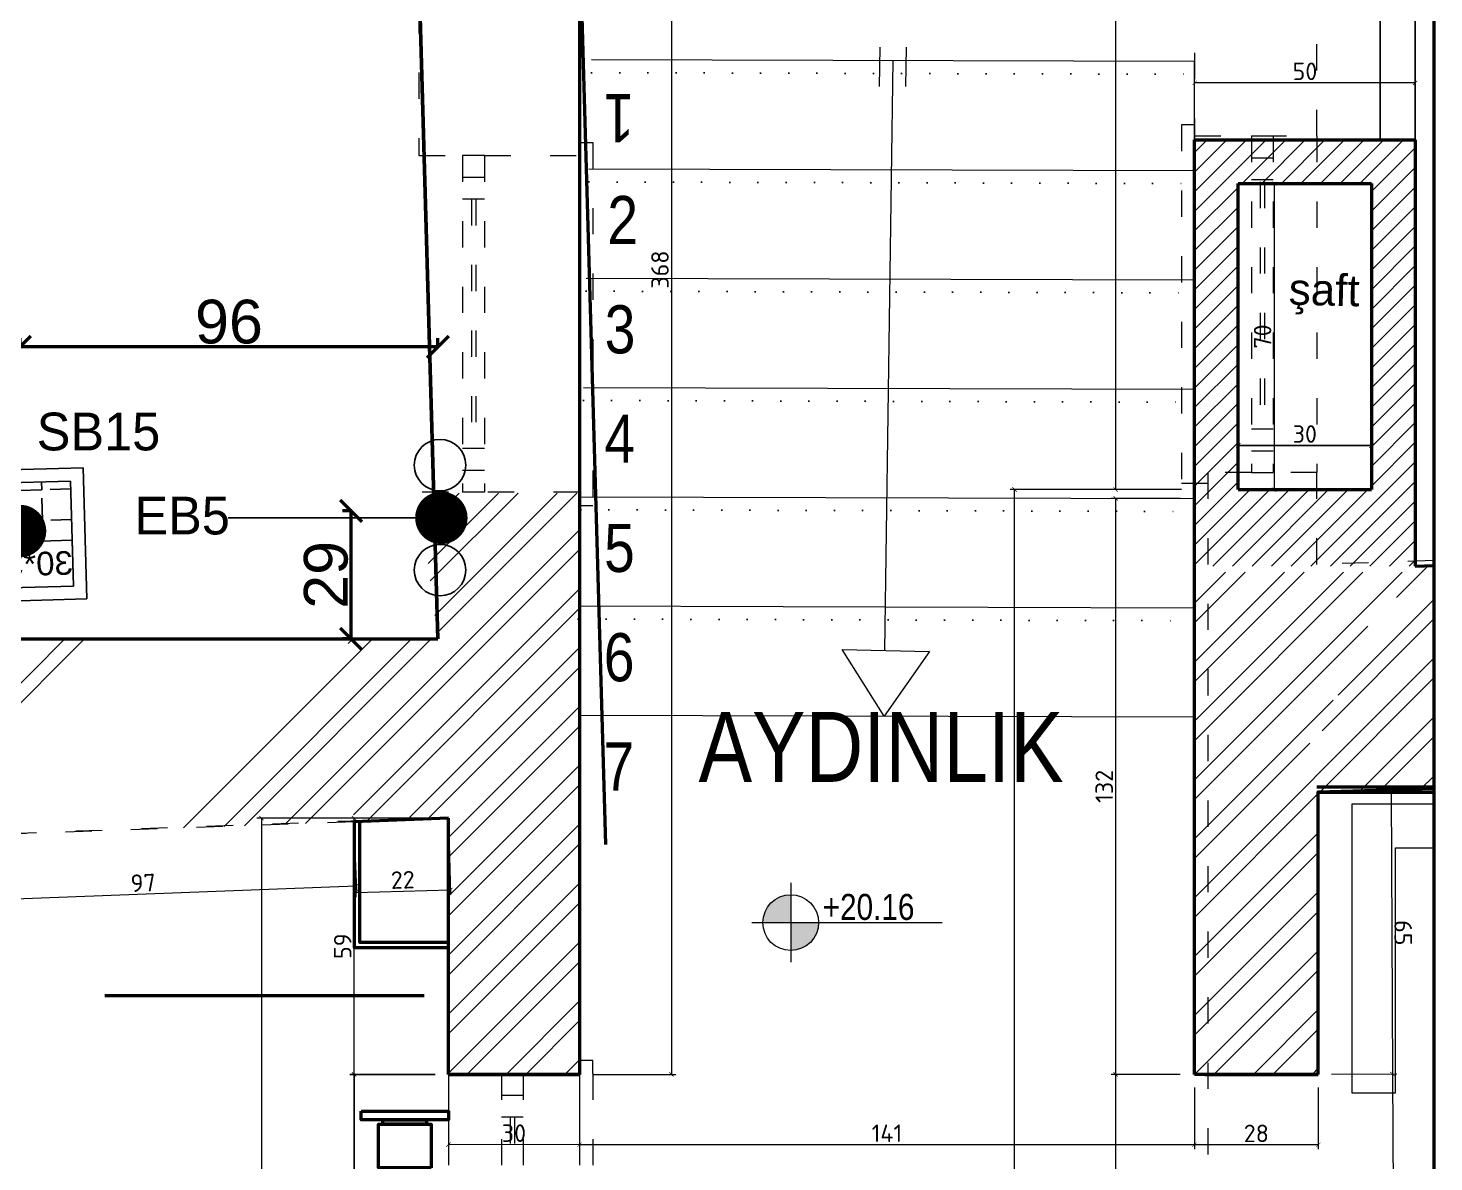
# Model space of a CAD drawing. Header units: inches. Extents: x -10121 to 9010, y 58067 to 62726.
# Drawn here: x 7649.1 to 7970.8, y 61288.9 to 61548.2 of the extents above; entities that cross this region are included whole.
import ezdxf

# ---------------------------------------------------------------- set-up
doc = ezdxf.new("R2010")
doc.units = ezdxf.units.IN
for name, pattern in [('ACAD_ISO03W100', [30, 12, -18]), ('DASHDOT', [25.4, 12.7, -6.35, 0, -6.35]), ('DOT', [6.35, 0, -6.35]), ('HIDDEN', [9.525, 6.35, -3.175])]:
    doc.linetypes.add(name, pattern=pattern)
for name, color, linetype, lineweight in [('A-DUVAR 0.20', 41, 'Continuous', 20), ('A-DUVAR 0.50', 40, 'Continuous', 50), ('A-MERDİ 0.18', 24, 'Continuous', 18), ('A-YAZI 0.09', 41, 'Continuous', 9), ('Auto-Duvar', 193, 'Continuous', 25), ('Auto-Olcu', 33, 'Continuous', 15), ('Auto-Silik', 251, 'Continuous', 5), ('Auto-Silik_Cizgiler', 47, 'Continuous', 9), ('Auto-SilikCizgiler', 251, 'Continuous', 9), ('Auto-Tefris', 32, 'Continuous', 9), ('IZLER', 62, 'DOT', 25), ('OLCU+KOT', 70, 'Continuous', 20), ('TEXT', 142, 'Continuous', 20)]:
    doc.layers.add(name, color=color, linetype=linetype, lineweight=lineweight)
for name, color, linetype in [('Kıtc-002 Çizgi', 7, 'Continuous'), ('Kıtc-028 Yer Izgarası', 252, 'Continuous'), ('S2000-019 Su Tes İşaretler', 5, 'Continuous'), ('SIH', 4, 'Continuous'), ('SU', 152, 'Continuous'), ('wall', 4, 'Continuous')]:
    doc.layers.add(name, color=color, linetype=linetype)
doc.styles.add('1-20', font='isocpeur.ttf', dxfattribs={"height": 4})
doc.styles.get("Standard").update_dxf_attribs({"font": 'arial.ttf'})
doc.styles.add('STYLE1', font='technic_.ttf')
doc.styles.add('TAKSİM', font='GOTHIC.TTF', dxfattribs={"height": 20})
doc.linetypes.add('BATTING', pattern='A,0.0001,-0.1,[134,ltypeshp.shx,S=0.1,R=0,X=-0.1,Y=0],-0.2,[134,ltypeshp.shx,S=0.1,R=180,X=0.1,Y=0],-0.1', length=0.4001)
doc.dimstyles.new('ölçü 1_20', dxfattribs={"dimtxt": 4, "dimasz": 1, "dimexe": 1, "dimexo": 3, "dimtad": 1, "dimdec": 0, "dimtxsty": '1-20', "dimblk": 'ARCHTICK', "dimcen": 1.5, "dimclrd": 256, "dimclre": 256, "dimclrt": 256, "dimadec": 0, "dimazin": 0, "dimtfac": 1, "dimtdec": 0, "dimtmove": 0, "dimatfit": 3, "dimldrblk": 'ARCHTICK', "dimfxl": 1, "dimlwd": -1, "dimlwe": -1, "dimarcsym": 0})
doc.dimstyles.new('ölçü 1_50', dxfattribs={"dimtxt": 10, "dimasz": 5, "dimexe": 2, "dimexo": 5, "dimtad": 1, "dimdec": 0, "dimtxsty": 'Standard', "dimblk": 'ARCHTICK', "dimcen": 2.5, "dimclrd": 256, "dimclre": 256, "dimclrt": 256, "dimadec": 0, "dimazin": 0, "dimtfac": 1, "dimtdec": 0, "dimtmove": 0, "dimatfit": 3, "dimldrblk": 'ARCHTICK', "dimfxl": 1, "dimlwd": -1, "dimlwe": -1, "dimarcsym": 0})

# ---------------------------------------------------------------- blocks, each defined once
blk = doc.blocks.new('_ARCHTICK')
at = {"color": 0, "linetype": 'ByBlock', "const_width": 0.15}
blk.add_lwpolyline([(-0.5, -0.5), (0.5, 0.5)], dxfattribs=at)
blk = doc.blocks.new('*D549')
at = {"layer": 'Auto-Olcu', "ltscale": 5, "transparency": 16777216}
for p, q in [((7929.01, 61512.69), (7935.2, 61512.69)), ((7934.2, 61512.69), (7934.19, 61442.69)), ((7929, 61442.69), (7935.19, 61442.69))]:
    blk.add_line(p, q, dxfattribs=at)
at = {"layer": 'DEFPOINTS', "color": 0, "ltscale": 5, "transparency": 16777216}
for p in [(7926.01, 61512.69, 0.43), (7926, 61442.69, 0), (7934.19, 61442.69)]:
    blk.add_point(p, dxfattribs=at)
at = {"layer": 'Auto-Olcu', "ltscale": 5, "transparency": 16777216}
for p, rotation in [((7934.2, 61512.69), 89.99215612294563), ((7934.19, 61442.69), 269.9921561229456)]:
    blk.add_blockref('_ARCHTICK', p, dxfattribs=dict(at, rotation=rotation))
at = {"layer": 'Auto-Olcu', "ltscale": 5, "transparency": 16777216, "insert": (7931.57, 61477.69), "char_height": 4, "attachment_point": 5, "rotation": 89.9922, "style": '1-20'}
blk.add_mtext('70', dxfattribs=at)
blk = doc.blocks.new('*D591')
at = {"layer": 'Auto-Olcu', "ltscale": 5, "transparency": 16777216}
for p, q in [((7947, 61373.5), (7961.96, 61373.58)), ((7960.96, 61373.57), (7961.29, 61309.01)), ((7947.32, 61308.94), (7962.29, 61309.01))]:
    blk.add_line(p, q, dxfattribs=at)
at = {"layer": 'DEFPOINTS', "color": 0, "ltscale": 5, "transparency": 16777216}
for p in [(7944, 61373.49), (7944.32, 61308.92), (7961.29, 61309.01)]:
    blk.add_point(p, dxfattribs=at)
at = {"layer": 'Auto-Olcu', "ltscale": 5, "transparency": 16777216}
for p, rotation in [((7960.96, 61373.57), 90.28852393829712), ((7961.29, 61309.01), 270.2885239382971)]:
    blk.add_blockref('_ARCHTICK', p, dxfattribs=dict(at, rotation=rotation))
at = {"layer": 'Auto-Olcu', "ltscale": 5, "transparency": 16777216, "insert": (7963.75, 61341.3), "char_height": 4, "attachment_point": 5, "rotation": 270.2885, "style": '1-20'}
blk.add_mtext('65', dxfattribs=at)
blk = doc.blocks.new('*D592')
at = {"layer": 'Auto-Olcu', "ltscale": 5, "transparency": 16777216}
for p, q in [((7947.32, 61308.94), (7962.29, 61309.01)), ((7961.29, 61309.01), (7963.98, 60773.62)), ((7947.32, 60773.53), (7964.98, 60773.62))]:
    blk.add_line(p, q, dxfattribs=at)
at = {"layer": 'DEFPOINTS', "color": 0, "ltscale": 5, "transparency": 16777216}
for p in [(7944.32, 61308.92), (7944.32, 60773.52), (7963.98, 60773.62)]:
    blk.add_point(p, dxfattribs=at)
at = {"layer": 'Auto-Olcu', "ltscale": 5, "transparency": 16777216}
for p, rotation in [((7961.29, 61309.01), 90.28852393795597), ((7963.98, 60773.62), 270.288523937956)]:
    blk.add_blockref('_ARCHTICK', p, dxfattribs=dict(at, rotation=rotation))
at = {"layer": 'Auto-Olcu', "ltscale": 5, "transparency": 16777216, "insert": (7965.26, 61041.33), "char_height": 4, "attachment_point": 5, "rotation": 270.2885, "style": '1-20'}
blk.add_mtext('535', dxfattribs=at)
blk = doc.blocks.new('*D594')
at = {"layer": 'Auto-Olcu', "ltscale": 5, "transparency": 16777216}
for p, q in [((7912.74, 61440.67), (7896.95, 61440.67)), ((7897.95, 61440.67), (7897.95, 61308.92)), ((7912.73, 61308.92), (7896.95, 61308.92))]:
    blk.add_line(p, q, dxfattribs=at)
at = {"layer": 'DEFPOINTS', "color": 0, "ltscale": 5, "transparency": 16777216}
for p in [(7915.74, 61440.67), (7897.95, 61308.92), (7915.73, 61308.92)]:
    blk.add_point(p, dxfattribs=at)
at = {"layer": 'Auto-Olcu', "ltscale": 5, "transparency": 16777216}
for p, rotation in [((7897.95, 61440.67), 89.99893889221205), ((7897.95, 61308.92), 269.998938892212)]:
    blk.add_blockref('_ARCHTICK', p, dxfattribs=dict(at, rotation=rotation))
at = {"layer": 'Auto-Olcu', "ltscale": 5, "transparency": 16777216, "insert": (7895.33, 61374.8), "char_height": 4, "attachment_point": 5, "rotation": 89.9989, "style": '1-20'}
blk.add_mtext('132', dxfattribs=at)
blk = doc.blocks.new('*D595')
at = {"layer": 'Auto-Olcu', "ltscale": 5, "transparency": 16777216}
for p, q in [((7912.73, 61308.92), (7896.95, 61308.92)), ((7897.95, 61308.92), (7897.94, 60773.52)), ((7912.97, 60773.52), (7896.94, 60773.52))]:
    blk.add_line(p, q, dxfattribs=at)
at = {"layer": 'DEFPOINTS', "color": 0, "ltscale": 5, "transparency": 16777216}
for p in [(7915.73, 61308.92), (7897.94, 60773.52), (7915.97, 60773.52)]:
    blk.add_point(p, dxfattribs=at)
at = {"layer": 'Auto-Olcu', "ltscale": 5, "transparency": 16777216}
for p, rotation in [((7897.95, 61308.92), 89.99893889275977), ((7897.94, 60773.52), 269.9989388927598)]:
    blk.add_blockref('_ARCHTICK', p, dxfattribs=dict(at, rotation=rotation))
at = {"layer": 'Auto-Olcu', "ltscale": 5, "transparency": 16777216, "insert": (7895.32, 61041.22), "char_height": 4, "attachment_point": 5, "rotation": 89.9989, "style": '1-20'}
blk.add_mtext('535', dxfattribs=at)
blk = doc.blocks.new('*D597')
at = {"layer": 'Auto-Olcu', "ltscale": 5, "transparency": 16777216}
for p, q in [((7913, 61442.69), (7873.8, 61442.7)), ((7874.76, 60716.36), (7874.8, 61442.7)), ((7912.97, 60716.36), (7873.76, 60716.36))]:
    blk.add_line(p, q, dxfattribs=at)
at = {"layer": 'DEFPOINTS', "color": 0, "ltscale": 5, "transparency": 16777216}
for p in [(7874.8, 61442.7), (7916, 61442.69), (7915.97, 60716.36)]:
    blk.add_point(p, dxfattribs=at)
at = {"layer": 'Auto-Olcu', "ltscale": 5, "transparency": 16777216}
for p, rotation in [((7874.8, 61442.7), 89.99695626292811), ((7874.76, 60716.36), 269.9969562629281)]:
    blk.add_blockref('_ARCHTICK', p, dxfattribs=dict(at, rotation=rotation))
at = {"layer": 'Auto-Olcu', "ltscale": 5, "transparency": 16777216, "insert": (7872.16, 61079.53), "char_height": 4, "attachment_point": 5, "rotation": 89.997, "style": '1-20'}
blk.add_mtext('726', dxfattribs=at)
blk = doc.blocks.new('*D598')
at = {"layer": 'Auto-Olcu', "ltscale": 5, "transparency": 16777216}
for p, q in [((7915.96, 61305.93), (7915.96, 61291.8)), ((7944.32, 61305.92), (7944.32, 61291.79)), ((7944.32, 61292.79), (7915.96, 61292.8))]:
    blk.add_line(p, q, dxfattribs=at)
at = {"layer": 'DEFPOINTS', "color": 0, "ltscale": 5, "transparency": 16777216}
for p in [(7915.97, 61308.93), (7944.32, 61308.92), (7915.96, 61292.8)]:
    blk.add_point(p, dxfattribs=at)
at = {"layer": 'Auto-Olcu', "ltscale": 5, "transparency": 16777216}
for p, rotation in [((7915.96, 61292.8), 179.9834468725655), ((7944.32, 61292.79), 359.9834468725655)]:
    blk.add_blockref('_ARCHTICK', p, dxfattribs=dict(at, rotation=rotation))
at = {"layer": 'Auto-Olcu', "ltscale": 5, "transparency": 16777216, "insert": (7930.14, 61295.42), "char_height": 4, "attachment_point": 5, "rotation": 359.9834, "style": '1-20'}
blk.add_mtext('28', dxfattribs=at)
blk = doc.blocks.new('*D599')
at = {"layer": 'Auto-Olcu', "ltscale": 5, "transparency": 16777216}
for p, q in [((7775.26, 61305.92), (7775.26, 61291.84)), ((7915.96, 61305.93), (7915.96, 61291.8)), ((7915.96, 61292.8), (7775.26, 61292.84))]:
    blk.add_line(p, q, dxfattribs=at)
at = {"layer": 'DEFPOINTS', "color": 0, "ltscale": 5, "transparency": 16777216}
for p in [(7775.26, 61308.92), (7915.97, 61308.93), (7775.26, 61292.84)]:
    blk.add_point(p, dxfattribs=at)
at = {"layer": 'Auto-Olcu', "ltscale": 5, "transparency": 16777216}
for p, rotation in [((7775.26, 61292.84), 179.9834468720648), ((7915.96, 61292.8), 359.9834468720648)]:
    blk.add_blockref('_ARCHTICK', p, dxfattribs=dict(at, rotation=rotation))
at = {"layer": 'Auto-Olcu', "ltscale": 5, "transparency": 16777216, "insert": (7845.61, 61295.45), "char_height": 4, "attachment_point": 5, "rotation": 359.9834, "style": '1-20'}
blk.add_mtext('141', dxfattribs=at)
blk = doc.blocks.new('*D600')
at = {"layer": 'Auto-Olcu', "ltscale": 5, "transparency": 16777216}
for p, q in [((7745.26, 61305.92), (7745.26, 61291.85)), ((7775.26, 61305.92), (7775.26, 61291.84)), ((7775.26, 61292.84), (7745.26, 61292.85))]:
    blk.add_line(p, q, dxfattribs=at)
at = {"layer": 'DEFPOINTS', "color": 0, "ltscale": 5, "transparency": 16777216}
for p in [(7745.26, 61308.92), (7775.26, 61308.92), (7745.26, 61292.85)]:
    blk.add_point(p, dxfattribs=at)
at = {"layer": 'Auto-Olcu', "ltscale": 5, "transparency": 16777216}
for p, rotation in [((7745.26, 61292.85), 179.9834468720648), ((7775.26, 61292.84), 359.9834468720648)]:
    blk.add_blockref('_ARCHTICK', p, dxfattribs=dict(at, rotation=rotation))
at = {"layer": 'Auto-Olcu', "ltscale": 5, "transparency": 16777216, "insert": (7760.26, 61295.47), "char_height": 4, "attachment_point": 5, "rotation": 359.9834, "style": '1-20'}
blk.add_mtext('30', dxfattribs=at)
blk = doc.blocks.new('*D603')
at = {"layer": 'Auto-Olcu', "ltscale": 5, "transparency": 16777216}
for p, q in [((7742.26, 61367.55), (7722.7, 61367.55)), ((7723.7, 61308.92), (7723.7, 61367.55)), ((7742.2, 61308.92), (7722.7, 61308.92))]:
    blk.add_line(p, q, dxfattribs=at)
at = {"layer": 'DEFPOINTS', "color": 0, "ltscale": 5, "transparency": 16777216}
for p in [(7723.7, 61367.55), (7745.26, 61367.55), (7745.2, 61308.92)]:
    blk.add_point(p, dxfattribs=at)
at = {"layer": 'Auto-Olcu', "ltscale": 5, "transparency": 16777216}
for p, rotation in [((7723.7, 61367.55), 90), ((7723.7, 61308.92), 270)]:
    blk.add_blockref('_ARCHTICK', p, dxfattribs=dict(at, rotation=rotation))
at = {"layer": 'Auto-Olcu', "ltscale": 5, "transparency": 16777216, "insert": (7721.08, 61338.24), "char_height": 4, "attachment_point": 5, "rotation": 90, "style": '1-20'}
blk.add_mtext('59', dxfattribs=at)
blk = doc.blocks.new('*D604')
at = {"layer": 'Auto-Olcu', "ltscale": 5, "transparency": 16777216}
for p, q in [((7742.26, 61367.55), (7701.46, 61367.55)), ((7702.46, 61367.55), (7702.46, 60660.02)), ((7741.82, 60660.02), (7701.46, 60660.02))]:
    blk.add_line(p, q, dxfattribs=at)
at = {"layer": 'DEFPOINTS', "color": 0, "ltscale": 5, "transparency": 16777216}
for p in [(7745.26, 61367.55), (7702.46, 60660.02), (7744.82, 60660.02)]:
    blk.add_point(p, dxfattribs=at)
at = {"layer": 'Auto-Olcu', "ltscale": 5, "transparency": 16777216}
for p, rotation in [((7702.46, 61367.55), 90), ((7702.46, 60660.02), 270)]:
    blk.add_blockref('_ARCHTICK', p, dxfattribs=dict(at, rotation=rotation))
at = {"layer": 'Auto-Olcu', "ltscale": 5, "transparency": 16777216, "insert": (7699.84, 61013.78), "char_height": 4, "attachment_point": 5, "rotation": 90, "style": '1-20'}
blk.add_mtext('708', dxfattribs=at)
blk = doc.blocks.new('*D605')
at = {"layer": 'Auto-Olcu', "ltscale": 5, "transparency": 16777216}
for p, q in [((7723.68, 61363.94), (7724.08, 61349.48)), ((7745.35, 61364.55), (7745.75, 61350.09)), ((7745.72, 61351.09), (7724.06, 61350.48))]:
    blk.add_line(p, q, dxfattribs=at)
at = {"layer": 'DEFPOINTS', "color": 0, "ltscale": 5, "transparency": 16777216}
for p in [(7723.6, 61366.94), (7745.26, 61367.55), (7724.06, 61350.48)]:
    blk.add_point(p, dxfattribs=at)
at = {"layer": 'Auto-Olcu', "ltscale": 5, "transparency": 16777216}
for p, rotation in [((7724.06, 61350.48), 181.6030276714567), ((7745.72, 61351.09), 1.603027671456676)]:
    blk.add_blockref('_ARCHTICK', p, dxfattribs=dict(at, rotation=rotation))
at = {"layer": 'Auto-Olcu', "ltscale": 5, "transparency": 16777216, "insert": (7734.82, 61353.41), "char_height": 4, "attachment_point": 5, "rotation": 1.603, "style": '1-20'}
blk.add_mtext('22', dxfattribs=at)
blk = doc.blocks.new('*D606')
at = {"layer": 'Auto-Olcu', "ltscale": 5, "transparency": 16777216}
for p, q in [((7723.71, 61363.94), (7724.21, 61350.96)), ((7626.4, 61360.22), (7626.9, 61347.24)), ((7724.17, 61351.96), (7626.86, 61348.24))]:
    blk.add_line(p, q, dxfattribs=at)
at = {"layer": 'DEFPOINTS', "color": 0, "ltscale": 5, "transparency": 16777216}
for p in [(7723.6, 61366.94), (7626.28, 61363.22), (7626.86, 61348.24)]:
    blk.add_point(p, dxfattribs=at)
at = {"layer": 'Auto-Olcu', "ltscale": 5, "transparency": 16777216}
for p, rotation in [((7724.17, 61351.96), 2.1900749773088), ((7626.86, 61348.24), 182.1900749773088)]:
    blk.add_blockref('_ARCHTICK', p, dxfattribs=dict(at, rotation=rotation))
at = {"layer": 'Auto-Olcu', "ltscale": 5, "transparency": 16777216, "insert": (7675.41, 61352.72), "char_height": 4, "attachment_point": 5, "rotation": 2.1901, "style": '1-20'}
blk.add_mtext('97', dxfattribs=at)
blk = doc.blocks.new('*D711')
at = {"layer": 'Auto-Olcu', "ltscale": 5, "transparency": 16777216}
for p, q in [((7778.26, 61677.08), (7797.3, 61677.08)), ((7796.3, 61677.08), (7796.3, 61308.92)), ((7778.26, 61308.92), (7797.3, 61308.92))]:
    blk.add_line(p, q, dxfattribs=at)
at = {"layer": 'DEFPOINTS', "color": 0, "ltscale": 5, "transparency": 16777216}
for p in [(7775.26, 61677.08), (7775.26, 61308.92), (7796.3, 61308.92)]:
    blk.add_point(p, dxfattribs=at)
at = {"layer": 'Auto-Olcu', "ltscale": 5, "transparency": 16777216}
for p, rotation in [((7796.3, 61677.08), 90), ((7796.3, 61308.92), 270)]:
    blk.add_blockref('_ARCHTICK', p, dxfattribs=dict(at, rotation=rotation))
at = {"layer": 'Auto-Olcu', "ltscale": 5, "transparency": 16777216, "insert": (7793.68, 61493), "char_height": 4, "attachment_point": 5, "rotation": 90, "style": '1-20'}
blk.add_mtext('368', dxfattribs=at)
blk = doc.blocks.new('*D716')
at = {"layer": 'Auto-Olcu', "ltscale": 5, "transparency": 16777216}
for p, q in [((7913, 61692.32), (7896.95, 61692.32)), ((7897.95, 61692.32), (7897.95, 61442.69)), ((7913, 61442.69), (7896.95, 61442.69))]:
    blk.add_line(p, q, dxfattribs=at)
at = {"layer": 'DEFPOINTS', "color": 0, "ltscale": 5, "transparency": 16777216}
for p in [(7916, 61692.32), (7897.95, 61442.69), (7916, 61442.69)]:
    blk.add_point(p, dxfattribs=at)
at = {"layer": 'Auto-Olcu', "ltscale": 5, "transparency": 16777216}
for p, rotation in [((7897.95, 61692.32), 90.00127019456967), ((7897.95, 61442.69), 270.0012701945697)]:
    blk.add_blockref('_ARCHTICK', p, dxfattribs=dict(at, rotation=rotation))
at = {"layer": 'Auto-Olcu', "ltscale": 5, "transparency": 16777216, "insert": (7900.57, 61567.51), "char_height": 4, "attachment_point": 5, "rotation": 270.0013, "style": '1-20'}
blk.add_mtext('250', dxfattribs=at)
blk = doc.blocks.new('*D736')
at = {"layer": 'Auto-Olcu', "ltscale": 5, "transparency": 16777216}
for p, q in [((7916.03, 61525.69), (7916.03, 61536.73)), ((7966.48, 61535.71), (7916.03, 61535.73)), ((7966.48, 61525.67), (7966.48, 61536.71))]:
    blk.add_line(p, q, dxfattribs=at)
at = {"layer": 'DEFPOINTS', "color": 0, "ltscale": 5, "transparency": 16777216}
for p in [(7916.03, 61535.73), (7916.03, 61522.69), (7966.48, 61522.67)]:
    blk.add_point(p, dxfattribs=at)
at = {"layer": 'Auto-Olcu', "ltscale": 5, "transparency": 16777216}
for p, rotation in [((7916.03, 61535.73), 179.983446872612), ((7966.48, 61535.71), 359.983446872612)]:
    blk.add_blockref('_ARCHTICK', p, dxfattribs=dict(at, rotation=rotation))
at = {"layer": 'Auto-Olcu', "ltscale": 5, "transparency": 16777216, "insert": (7941.26, 61538.35), "char_height": 4, "attachment_point": 5, "rotation": 359.9834, "style": '1-20'}
blk.add_mtext('50', dxfattribs=at)
blk = doc.blocks.new('*D750')
at = {"layer": 'Auto-Olcu', "ltscale": 5, "transparency": 16777216}
for p, q in [((7745.26, 61305.92), (7745.26, 61291.85)), ((7775.26, 61305.92), (7775.26, 61291.84)), ((7775.26, 61292.84), (7745.26, 61292.85))]:
    blk.add_line(p, q, dxfattribs=at)
at = {"layer": 'DEFPOINTS', "color": 0, "ltscale": 5, "transparency": 16777216}
for p in [(7745.26, 61308.92), (7775.26, 61308.92), (7745.26, 61292.85)]:
    blk.add_point(p, dxfattribs=at)
at = {"layer": 'Auto-Olcu', "ltscale": 5, "transparency": 16777216}
for p, rotation in [((7745.26, 61292.85), 179.9834468712311), ((7775.26, 61292.84), 359.983446871231)]:
    blk.add_blockref('_ARCHTICK', p, dxfattribs=dict(at, rotation=rotation))
at = {"layer": 'Auto-Olcu', "ltscale": 5, "transparency": 16777216, "insert": (7760.26, 61295.47), "char_height": 4, "attachment_point": 5, "rotation": 359.9834, "style": '1-20'}
blk.add_mtext('30', dxfattribs=at)
blk = doc.blocks.new('*D751')
at = {"layer": 'Auto-Olcu', "ltscale": 5, "transparency": 16777216}
for p, q in [((7742.26, 61367.55), (7722.7, 61367.55)), ((7723.7, 61308.92), (7723.7, 61367.55)), ((7742.2, 61308.92), (7722.7, 61308.92))]:
    blk.add_line(p, q, dxfattribs=at)
at = {"layer": 'DEFPOINTS', "color": 0, "ltscale": 5, "transparency": 16777216}
for p in [(7723.7, 61367.55), (7745.26, 61367.55), (7745.2, 61308.92)]:
    blk.add_point(p, dxfattribs=at)
at = {"layer": 'Auto-Olcu', "ltscale": 5, "transparency": 16777216}
for p, rotation in [((7723.7, 61367.55), 90), ((7723.7, 61308.92), 270)]:
    blk.add_blockref('_ARCHTICK', p, dxfattribs=dict(at, rotation=rotation))
at = {"layer": 'Auto-Olcu', "ltscale": 5, "transparency": 16777216, "insert": (7721.08, 61338.24), "char_height": 4, "attachment_point": 5, "rotation": 90, "style": '1-20'}
blk.add_mtext('59', dxfattribs=at)
blk = doc.blocks.new('*D752')
at = {"layer": 'Auto-Olcu', "ltscale": 5, "transparency": 16777216}
for p, q in [((7723.68, 61363.94), (7724.08, 61349.48)), ((7745.35, 61364.55), (7745.75, 61350.09)), ((7745.72, 61351.09), (7724.06, 61350.48))]:
    blk.add_line(p, q, dxfattribs=at)
at = {"layer": 'DEFPOINTS', "color": 0, "ltscale": 5, "transparency": 16777216}
for p in [(7723.6, 61366.94), (7745.26, 61367.55), (7724.06, 61350.48)]:
    blk.add_point(p, dxfattribs=at)
at = {"layer": 'Auto-Olcu', "ltscale": 5, "transparency": 16777216}
for p, rotation in [((7724.06, 61350.48), 181.603027671461), ((7745.72, 61351.09), 1.603027671460993)]:
    blk.add_blockref('_ARCHTICK', p, dxfattribs=dict(at, rotation=rotation))
at = {"layer": 'Auto-Olcu', "ltscale": 5, "transparency": 16777216, "insert": (7734.82, 61353.41), "char_height": 4, "attachment_point": 5, "rotation": 1.603, "style": '1-20'}
blk.add_mtext('22', dxfattribs=at)
blk = doc.blocks.new('*D753')
at = {"layer": 'Auto-Olcu', "ltscale": 5, "transparency": 16777216}
for p, q in [((7723.71, 61363.94), (7724.21, 61350.96)), ((7626.4, 61360.22), (7626.9, 61347.24)), ((7724.17, 61351.96), (7626.86, 61348.24))]:
    blk.add_line(p, q, dxfattribs=at)
at = {"layer": 'DEFPOINTS', "color": 0, "ltscale": 5, "transparency": 16777216}
for p in [(7723.6, 61366.94), (7626.28, 61363.22), (7626.86, 61348.24)]:
    blk.add_point(p, dxfattribs=at)
at = {"layer": 'Auto-Olcu', "ltscale": 5, "transparency": 16777216}
for p, rotation in [((7724.17, 61351.96), 2.190074977290335), ((7626.86, 61348.24), 182.1900749772904)]:
    blk.add_blockref('_ARCHTICK', p, dxfattribs=dict(at, rotation=rotation))
at = {"layer": 'Auto-Olcu', "ltscale": 5, "transparency": 16777216, "insert": (7675.41, 61352.72), "char_height": 4, "attachment_point": 5, "rotation": 2.1901, "style": '1-20'}
blk.add_mtext('97', dxfattribs=at)
blk = doc.blocks.new('mghh')
at = {"layer": 'A-DUVAR 0.50'}
for points in [[(-66467.04, 54547.04), (-66467.04, 54567.04), (-66465.04, 54567.04), (-66465.04, 54547.04)], [(-66465.04, 54552.04), (-66465.04, 54562.04), (-66464.04, 54562.04), (-66464.04, 54552.04)], [(-66454.04, 54563.04), (-66454.04, 54551.04), (-66464.04, 54551.04), (-66464.04, 54563.04)]]:
    blk.add_lwpolyline(points, close=True, dxfattribs=at)
blk = doc.blocks.new('A$C1AAB3821')
at = {"layer": 'Kıtc-028 Yer Izgarası'}
for p, q in [((30, 30), (0, 30)), ((0, 30), (0, 0)), ((30, 0), (30, 30)), ((27, 27), (3, 27)), ((3, 27), (3, 3)), ((9.65, 25.24), (9.65, 27)), ((16.63, 25.24), (16.63, 27)), ((23.62, 25.24), (23.62, 27)), ((27, 3), (27, 27)), ((3, 25.24), (7.74, 25.24)), ((9.65, 25.24), (14.73, 25.24)), ((9.65, 18.25), (9.65, 23.33)), ((16.63, 25.24), (21.71, 25.24)), ((16.63, 18.25), (16.63, 23.33)), ((23.62, 25.24), (27, 25.24)), ((23.62, 18.25), (23.62, 23.33)), ((3, 18.25), (7.74, 18.25)), ((9.65, 18.25), (14.73, 18.25)), ((9.65, 13.5), (9.65, 16.35)), ((16.63, 18.25), (21.71, 18.25)), ((16.63, 13.5), (16.63, 16.35)), ((23.62, 18.25), (27, 18.25)), ((23.62, 13.5), (23.62, 16.35)), ((27, 13.5), (3, 13.5)), ((3, 13.5), (3, 3)), ((27, 3), (27, 13.5)), ((0, 0), (30, 0)), ((3, 3), (27, 3)), ((3, 3), (27, 3))]:
    blk.add_line(p, q, dxfattribs=at)
blk.add_text('30*30', height=5.4, dxfattribs=at).set_placement((3, 5.64))
blk = doc.blocks.new('A$C7E7D3E18')
at = {"layer": 'SIH', "linetype": 'Continuous', "const_width": 6}
blk.add_lwpolyline([(3, 6, 1), (9, 6, 1)], format="xyb", close=True, dxfattribs=at)
blk = doc.blocks.new('A$C6E87713E')
at = {"layer": 'S2000-019 Su Tes İşaretler'}
for centre in [(5.89, 6.3), (29.89, 6.3)]:
    blk.add_circle(centre, 5.89, dxfattribs=at)
blk.add_blockref('A$C7E7D3E18', (11.95, 0))
blk = doc.blocks.new('*D794')
at = {"layer": 'A-DUVAR 0.50', "transparency": 16777216}
for p, q in [((7723.18, 61437.8), (7721, 61437.8)), ((7723, 61408.53), (7723, 61437.8)), ((7723.18, 61408.53), (7721, 61408.53))]:
    blk.add_line(p, q, dxfattribs=at)
at = {"layer": 'DEFPOINTS', "color": 0, "transparency": 16777216}
for p in [(7723, 61437.8), (7743.65, 61437.8), (7742.86, 61408.53)]:
    blk.add_point(p, dxfattribs=at)
at = {"layer": 'A-DUVAR 0.50', "transparency": 16777216, "xscale": 5, "yscale": 5, "zscale": 5}
for p, rotation in [((7723, 61437.8), 90), ((7723, 61408.53), 270)]:
    blk.add_blockref('_ARCHTICK', p, dxfattribs=dict(at, rotation=rotation))
at = {"layer": 'A-DUVAR 0.50', "transparency": 16777216, "insert": (7717.27, 61423.17), "char_height": 10, "attachment_point": 5, "rotation": 90}
blk.add_mtext('29', dxfattribs=at)
blk = doc.blocks.new('*D797')
at = {"layer": 'A-DUVAR 0.50', "transparency": 16777216}
for p, q in [((7647.24, 61475.13), (7647.24, 61477.31)), ((7742.86, 61475.13), (7742.86, 61477.31)), ((7742.86, 61475.31), (7647.24, 61475.31))]:
    blk.add_line(p, q, dxfattribs=at)
at = {"layer": 'DEFPOINTS', "color": 0, "transparency": 16777216}
for p in [(7647.24, 61475.31), (7647.24, 61433.2), (7742.86, 61408.53)]:
    blk.add_point(p, dxfattribs=at)
at = {"layer": 'A-DUVAR 0.50', "transparency": 16777216, "xscale": 5, "yscale": 5, "zscale": 5, "rotation": 180}
blk.add_blockref('_ARCHTICK', (7647.24, 61475.31), dxfattribs=at)
at = {"layer": 'A-DUVAR 0.50', "transparency": 16777216, "xscale": 5, "yscale": 5, "zscale": 5}
blk.add_blockref('_ARCHTICK', (7742.86, 61475.31), dxfattribs=at)
at = {"layer": 'A-DUVAR 0.50', "transparency": 16777216, "insert": (7695.05, 61481.04), "char_height": 10, "attachment_point": 5}
blk.add_mtext('96', dxfattribs=at)

msp = doc.modelspace()

# ---------------------------------------------------------------- hatches: boundary and pattern name
at = {"layer": 'Auto-Silik_Cizgiler'}
h = msp.add_hatch(dxfattribs=at)
h.set_pattern_fill('ANSI31', color=256)
h.set_pattern_definition([(45, (40197.2966, -4133.1194), (-2.24506403, 2.24506403), [])])
h.paths.add_polyline_path([(7916.03, 61522.67), (7966.48, 61522.67), (7966.48, 61425.16), (7916.03, 61425.16)])
h.paths.add_polyline_path([(7926, 61442.69), (7926, 61512.69), (7956.48, 61512.69), (7956.48, 61442.69)])
h = msp.add_hatch(dxfattribs=at)
h.set_pattern_fill('ANSI32', color=256)
h.set_pattern_definition([(45, (39721.214, 976.715), (-6.7351921, 6.7351921), []), (45, (39725.704, 976.715), (-6.7351921, 6.7351921), [])])
h.paths.add_polyline_path([(7942.33, 61384.76), (7943.72, 61383.44), (7952.28, 61407.17), (7966.48, 61425.16)], flags=16)
h.paths.add_polyline_path([(7970.77, 61374.22), (7970.77, 61425.31), (7966.48, 61425.16), (7966.48, 61423.81), (7916, 61423.81), (7915.97, 61308.92), (7944.32, 61309.07), (7944, 61373.49)])
at = {"layer": 'OLCU+KOT'}
h = msp.add_hatch(color=256, dxfattribs=at)
h.paths.add_polyline_path([(7823.59, 61350, 0.414214), (7817.21, 61343.63), (7823.59, 61343.63)])
h.paths.add_polyline_path([(7829.97, 61343.63), (7823.59, 61343.63), (7823.59, 61337.25, 0.414214)])

# ---------------------------------------------------------------- linework, layer by layer
at = {"layer": 'A-DUVAR 0.20', "linetype": 'ACAD_ISO03W100', "ltscale": 0.5}
msp.add_line((7723.6, 61366.68), (7626.28, 61363.22), dxfattribs=at)
at = {"layer": 'A-DUVAR 0.50'}
for p, q in [((7970.77, 62198.05), (7970.77, 60399.84)), ((7775.28, 61645.08), (7775.26, 61308.92)), ((7915.97, 61308.92), (7916.03, 61522.67)), ((7966.48, 61425.16), (7970.77, 61425.31)), ((7944, 61374.69), (7970.77, 61374.69)), ((7944, 61373.49), (7970.77, 61373.49)), ((7970.77, 61374.22), (7944.32, 61373.5)), ((7944.32, 61308.92), (7944.32, 61373.5)), ((7745.26, 61367.55), (7723.6, 61366.68)), ((7745.26, 61308.92), (7745.26, 61367.55)), ((7775.26, 61308.92), (7745.26, 61308.92)), ((7745.28, 61308.92), (7775.26, 61308.92)), ((7944.32, 61308.92), (7915.97, 61308.92)), ((7918.39, 61308.92), (7944.32, 61308.92))]:
    msp.add_line(p, q, dxfattribs=at)
at = {"layer": 'A-DUVAR 0.50', "color": 0}
for p, q in [((7771.43, 61704.08), (7781.22, 61361.53)), ((7742.86, 61408.53), (7734.83, 61689.66)), ((7734.83, 61689.66), (7742.86, 61408.53)), ((7490.86, 61408.53), (7742.86, 61408.53))]:
    msp.add_line(p, q, dxfattribs=at)
at = {"layer": 'A-DUVAR 0.50', "extrusion": (0.000323711, -0.006118, 0.999981)}
for p, q in [((7926, 61442.69, 0), (7926.01, 61512.69, 0.43)), ((7926.01, 61512.69, 0.43), (7956.48, 61512.69, 0.42)), ((7956.48, 61512.69, 0.42), (7956.47, 61442.69, -0.01)), ((7926, 61442.69, 0), (7956.47, 61442.69, -0.01))]:
    msp.add_line(p, q, dxfattribs=at)
at = {"layer": 'A-DUVAR 0.50'}
for points in [[(7916.03, 61522.67), (7966.48, 61522.67)], [(7723.7, 61366.68), (7723.7, 61337.95), (7745.26, 61337.95)], [(7724.9, 61366.68), (7724.9, 61339.15), (7745.26, 61339.15)]]:
    msp.add_lwpolyline(points, dxfattribs=at)
at = {"layer": 'A-DUVAR 0.50', "elevation": 0.42}
msp.add_lwpolyline([(7966.48, 61522.67), (7966.48, 61425.16)], dxfattribs=at)
at = {"layer": 'A-DUVAR 0.50', "linetype": 'BATTING', "ltscale": 15}
msp.add_lwpolyline([(7666.67, 61326.96), (7739.75, 61326.96)], dxfattribs=at)
at = {"layer": 'A-MERDİ 0.18'}
msp.add_line((7916, 61423.51), (7916.01, 61540.67), dxfattribs=at)
for points in [[(7843.93, 61534.87), (7844.06, 61543.87)], [(7849.93, 61534.85), (7850.06, 61543.85)], [(7778.02, 61541.05), (7916.01, 61540.67)], [(7845.17, 61405.87), (7847.02, 61540.86)], [(7777.4, 61516.05), (7915.94, 61515.67)], [(7776.79, 61491.06), (7915.88, 61490.67)], [(7776.18, 61466.06), (7915.81, 61465.67)], [(7775.56, 61441.06), (7915.74, 61440.67)], [(7774.95, 61416.06), (7915.67, 61415.67)], [(7844.97, 61390.87), (7835.34, 61406.11), (7855.33, 61405.62), (7844.97, 61390.87)], [(7775.26, 61391.06), (7915.99, 61390.67)]]:
    msp.add_lwpolyline(points, dxfattribs=at)
at = {"layer": 'Auto-Duvar'}
msp.add_line((7966.5, 61425.16), (7966.5, 61569.68), dxfattribs=at)
for points in [[(7970.77, 61577.68), (7958.5, 61577.68), (7958.5, 61522.67)], [(7970.77, 61569.68), (7966.5, 61569.68), (7966.5, 61522.67)]]:
    msp.add_lwpolyline(points, dxfattribs=at)
at = {"layer": 'Auto-Silik', "linetype": 'HIDDEN'}
msp.add_lwpolyline([(7915.97, 61308.92), (7919.97, 61308.92)], dxfattribs=at)
at = {"layer": 'Auto-Silik_Cizgiler'}
for p, q in [((7739.05, 61437.68), (7743.25, 61441.89)), ((7739.57, 61433.71), (7747.74, 61441.89)), ((7740.6, 61425.77), (7756.72, 61441.89)), ((7741.12, 61421.8), (7761.21, 61441.89)), ((7742.16, 61413.86), (7770.19, 61441.89)), ((7742.68, 61409.89), (7774.68, 61441.89)), ((7707.89, 61366.12), (7775.26, 61433.49)), ((7712.55, 61366.28), (7775.26, 61429)), ((7723.53, 61368.29), (7775.26, 61420.02)), ((7726.59, 61366.85), (7775.26, 61415.53)), ((7612.23, 61363.27), (7657.49, 61408.53)), ((7616.84, 61363.39), (7661.98, 61408.53)), ((7684.62, 61365.29), (7727.86, 61408.53)), ((7693.93, 61365.62), (7736.84, 61408.53)), ((7698.58, 61365.79), (7741.33, 61408.53)), ((7722.32, 61407.49), (7723.37, 61408.53)), ((7735.92, 61367.21), (7775.26, 61406.55)), ((7740.59, 61367.38), (7775.26, 61402.06)), ((7745.22, 61363.04), (7775.26, 61393.08)), ((7745.23, 61358.55), (7775.26, 61388.59)), ((7745.23, 61349.58), (7775.26, 61379.61)), ((7745.24, 61345.09), (7775.26, 61375.12)), ((7745.24, 61336.12), (7775.26, 61366.14)), ((7745.25, 61331.63), (7775.26, 61361.65)), ((7745.25, 61322.66), (7775.26, 61352.67)), ((7745.26, 61318.17), (7775.26, 61348.17)), ((7745.26, 61309.19), (7775.26, 61339.19)), ((7749.48, 61308.92), (7775.26, 61334.7)), ((7758.46, 61308.92), (7775.26, 61325.72)), ((7762.95, 61308.92), (7775.26, 61321.23)), ((7771.93, 61308.92), (7775.26, 61312.25))]:
    msp.add_line(p, q, dxfattribs=at)
at = {"layer": 'Auto-SilikCizgiler', "color": 1, "linetype": 'ACAD_ISO03W100', "ltscale": 0.5, "true_color": 0xe60000}
for p, q in [((7916.02, 61572.58), (7916.02, 61523.58)), ((7944.02, 61523.58), (7944.02, 61572.58)), ((7916.02, 61526.08), (7913.02, 61526.08)), ((7916.02, 61526.08), (7913.02, 61526.08)), ((7916.02, 61523.58), (7944.02, 61523.58)), ((7916.02, 61523.58), (7944.02, 61523.58)), ((7919.02, 61444.08), (7913.02, 61444.08)), ((7919.02, 61446.58), (7919.02, 61123.79)), ((7944.02, 61446.58), (7919.02, 61446.58)), ((7944.02, 61425.58), (7944.02, 61446.58)), ((7775.28, 61442.08), (7738.52, 61442.08)), ((7970.77, 61426.45), (7944.02, 61425.58)), ((7778.28, 61312.12), (7775.28, 61312.12)), ((7778.28, 61309.12), (7778.28, 61312.12)), ((7745.28, 61309.12), (7745.28, 61195.12)), ((7745.28, 61309.12), (7775.28, 61309.12)), ((7757.4, 61309.12), (7757.4, 61195.12)), ((7762.4, 61309.12), (7762.4, 61195.12)), ((7775.28, 61309.12), (7775.28, 61195.12)), ((7778.28, 61309.12), (7778.28, 61195.12)), ((7759.4, 61299.12), (7759.4, 61205.12)), ((7760.4, 61299.12), (7760.4, 61205.12))]:
    msp.add_line(p, q, dxfattribs=at)
for points in [[(7775.28, 61568.08), (7738.52, 61568.08), (7738.52, 61519.08), (7775.28, 61519.08)], [(7775.28, 61568.08), (7738.52, 61568.08), (7738.52, 61519.08), (7775.28, 61519.08)], [(7775.28, 61519.08), (7775.28, 61568.08)], [(7913.02, 61526.08), (7913.02, 61446.58)], [(7913.02, 61526.08), (7913.02, 61444.08)], [(7775.28, 61522.08), (7778.28, 61522.08)], [(7775.28, 61522.08), (7778.28, 61522.08)], [(7778.28, 61522.08), (7778.28, 61439.08)], [(7778.28, 61522.08), (7778.28, 61439.08)], [(7916.02, 61523.58), (7916.02, 61446.58)], [(7916.02, 61523.58), (7916.02, 61446.58)], [(7929.02, 61523.58), (7929.02, 61446.58)], [(7929.02, 61523.58), (7934.02, 61523.58)], [(7929.02, 61523.58), (7929.02, 61446.58)], [(7929.02, 61523.58), (7934.02, 61523.58)], [(7934.02, 61523.58), (7934.02, 61446.58)], [(7934.02, 61523.58), (7934.02, 61446.58)], [(7944.02, 61523.58), (7944.02, 61446.58)], [(7944.02, 61523.58), (7944.02, 61446.58)], [(7748.52, 61519.08), (7748.52, 61442.08)], [(7753.52, 61519.08), (7748.52, 61519.08)], [(7748.52, 61519.08), (7748.52, 61442.08)], [(7753.52, 61519.08), (7748.52, 61519.08)], [(7753.52, 61519.08), (7753.52, 61442.08)], [(7753.52, 61519.08), (7753.52, 61442.08)], [(7775.28, 61519.08), (7775.28, 61442.08)], [(7775.28, 61519.08), (7775.28, 61442.08)], [(7929.02, 61518.58), (7934.02, 61518.58)], [(7929.02, 61518.58), (7934.02, 61518.58)], [(7753.52, 61514.08), (7748.52, 61514.08)], [(7753.52, 61514.08), (7748.52, 61514.08)], [(7929.02, 61513.58), (7934.02, 61513.58)], [(7929.02, 61513.58), (7934.02, 61513.58)], [(7931.02, 61513.08), (7931.02, 61456.58)], [(7931.02, 61513.08), (7931.02, 61456.58)], [(7932.02, 61513.08), (7932.02, 61456.58)], [(7932.02, 61513.08), (7932.02, 61456.58)], [(7753.52, 61509.08), (7748.52, 61509.08)], [(7753.52, 61509.08), (7748.52, 61509.08)], [(7750.52, 61509.08), (7750.52, 61452.08)], [(7750.52, 61509.08), (7750.52, 61452.08)], [(7751.52, 61509.08), (7751.52, 61452.08)], [(7751.52, 61509.08), (7751.52, 61452.08)], [(7929.02, 61456.58), (7934.02, 61456.58)], [(7929.02, 61456.58), (7934.02, 61456.58)], [(7753.52, 61452.08), (7748.52, 61452.08)], [(7753.52, 61452.08), (7748.52, 61452.08)], [(7929.02, 61451.58), (7934.02, 61451.58)], [(7929.02, 61451.58), (7934.02, 61451.58)], [(7753.52, 61447.08), (7748.52, 61447.08)], [(7753.52, 61447.08), (7748.52, 61447.08)], [(7929.02, 61446.58), (7934.02, 61446.58)], [(7929.02, 61446.58), (7934.02, 61446.58)], [(7753.52, 61442.08), (7748.52, 61442.08)], [(7753.52, 61442.08), (7748.52, 61442.08)], [(7775.28, 61309.12), (7775.28, 61442.08)], [(7775.28, 61439.08), (7778.28, 61439.08)], [(7775.28, 61439.08), (7778.28, 61439.08)], [(7360.23, 61353.54), (7745.28, 61367.74)], [(7745.13, 61309.12), (7745.13, 61367.75)], [(7745.28, 61309.12), (7745.28, 61367.74)], [(7762.4, 61309.12), (7757.4, 61309.12)], [(7762.4, 61304.12), (7757.4, 61304.12)], [(7762.4, 61299.12), (7757.4, 61299.12)]]:
    msp.add_lwpolyline(points, dxfattribs=at)
at = {"layer": 'Auto-Tefris', "ltscale": 2}
for points in [[(7951.99, 61370.72), (7951.99, 61304.72), (7961.99, 61304.72), (7961.99, 61360.72), (7970.77, 61360.72)], [(7970.77, 61370.72), (7951.99, 61370.72)]]:
    msp.add_lwpolyline(points, dxfattribs=at)
at = {"layer": 'IZLER'}
for points in [[(7778.01, 61538.05), (7916.01, 61537.67)], [(7777.4, 61513.05), (7915.94, 61512.67)], [(7776.78, 61488.06), (7915.87, 61487.67)], [(7776.17, 61463.06), (7915.8, 61462.67)], [(7775.56, 61438.06), (7915.73, 61437.67)], [(7774.94, 61413.06), (7915.66, 61412.67)]]:
    msp.add_lwpolyline(points, dxfattribs=at)
at = {"layer": 'IZLER', "linetype": 'DOT'}
msp.add_lwpolyline([(7775.26, 61518.89), (7775.26, 61441.89)], dxfattribs=at)
at = {"layer": 'OLCU+KOT'}
for p, q in [((7823.59, 61352.7), (7823.59, 61334.55)), ((7814.66, 61343.63), (7858.22, 61343.63))]:
    msp.add_line(p, q, dxfattribs=at)
msp.add_circle((7823.59, 61343.63), 6.38, dxfattribs=at)
at = {"layer": 'SU'}
msp.add_line((7694.85, 61436.21), (7743.65, 61436.21), dxfattribs=at)

# ---------------------------------------------------------------- block references
at = {"extrusion": (0, 0, -1), "zscale": -1, "rotation": 180}
msp.add_blockref('A$C7E7D3E18', (-7641.24, 61439.2), dxfattribs=at)
at = {"layer": 'A-DUVAR 0.50', "rotation": 270}
msp.add_blockref('mghh', (-46821.75, -5166.52), dxfattribs=at)
at = {"layer": 'Kıtc-002 Çizgi', "xscale": -1, "rotation": 1.636275435156689}
msp.add_blockref('A$C1AAB3821', (7662.56, 61417.7), dxfattribs=at)
at = {"layer": 'wall', "color": 0, "linetype": 'DASHDOT', "xscale": -1, "rotation": 90}
msp.add_blockref('A$C6E87713E', (7749.65, 61454.16), dxfattribs=at)

# ---------------------------------------------------------------- texts
at = {"layer": 'A-YAZI 0.09', "insert": (7937.68, 61492.2, -0.18), "char_height": 7.2, "width": 87.7562, "attachment_point": 1, "rotation": 358.5748}
msp.add_mtext('şaft', dxfattribs=at)
at = {"layer": 'Auto-SilikCizgiler', "color": 1, "linetype": 'ACAD_ISO03W100', "ltscale": 0.5, "true_color": 0xe60000, "style": 'STYLE1'}
msp.add_text('AYDINLIK', height=16, dxfattribs=at).set_placement((7802.53, 61375.83))
at = {"layer": 'OLCU+KOT', "style": 'STYLE1'}
msp.add_text('+20.16', height=5.94, dxfattribs=at).set_placement((7830.91, 61344.25))
at = {"layer": 'SU', "style": 'TAKSİM'}
for s, p in [('SB15', (7651.06, 61451.65, -14.43)), ('EB5', (7673.42, 61432.42))]:
    msp.add_text(s, height=8.64, dxfattribs=at).set_placement(p)
at = {"layer": 'TEXT', "style": 'STYLE1'}
msp.add_text('1', height=11, rotation=180, dxfattribs=at).set_placement((7787.76, 61533.15))
for s, p in [('2', (7781.65, 61498.84)), ('3', (7781.04, 61473.84)), ('4', (7780.97, 61448.84)), ('5', (7780.9, 61423.84)), ('6', (7780.83, 61398.84)), ('7', (7780.76, 61373.84))]:
    msp.add_text(s, height=11, dxfattribs=at).set_placement(p)

# ---------------------------------------------------------------- dimensions: what is measured, and where the dimension line sits
at = {"layer": 'A-DUVAR 0.50'}
dim = msp.add_linear_dim(base=(7647.24, 61475.31), p1=(7742.86, 61408.53), p2=(7647.24, 61433.2), dimstyle='ölçü 1_50', override={"dimfxl": 0.18, "dimfxlon": 1}, dxfattribs=at)
dim.commit()
dim.dimension.update_dxf_attribs({"geometry": '*D797', "text_midpoint": (7695.05, 61481.04)})
dim = msp.add_linear_dim(base=(7723, 61437.8), p1=(7742.86, 61408.53), p2=(7743.65, 61437.8), angle=90, dimstyle='ölçü 1_50', override={"dimfxl": 0.18, "dimfxlon": 1}, dxfattribs=at)
dim.commit()
dim.dimension.update_dxf_attribs({"geometry": '*D794', "text_midpoint": (7717.27, 61423.17)})
at = {"layer": 'Auto-Olcu', "ltscale": 5}
for p1, p2, distance, picture, middle in [((7916, 61692.32), (7916, 61442.69), -18.05, '*D716', (7900.57, 61567.51)), ((7775.26, 61677.08), (7775.26, 61308.92), 21.04, '*D711', (7793.68, 61493)), ((7966.48, 61522.67), (7916.03, 61522.69), -13.04, '*D736', (7941.26, 61538.35)), ((7926.01, 61512.69, 0.43), (7926, 61442.69, 0), 8.18, '*D549', (7931.57, 61477.69)), ((7915.97, 60716.36), (7916, 61442.69), 41.2, '*D597', (7872.16, 61079.53)), ((7915.74, 61440.67), (7915.73, 61308.92), -17.78, '*D594', (7895.33, 61374.8)), ((7944, 61373.49), (7944.32, 61308.92), 16.96, '*D591', (7963.75, 61341.3)), ((7723.6, 61366.94), (7626.28, 61363.22), 14.99, '*D606', (7675.41, 61352.72)), ((7723.6, 61366.94), (7626.28, 61363.22), 14.99, '*D753', (7675.41, 61352.72)), ((7745.26, 61367.55), (7723.6, 61366.94), 16.47, '*D605', (7734.82, 61353.41)), ((7745.26, 61367.55), (7723.6, 61366.94), 16.47, '*D752', (7734.82, 61353.41)), ((7944.32, 61308.92), (7915.97, 61308.93), 16.13, '*D598', (7930.14, 61295.42))]:
    dim = msp.add_aligned_dim(p1=p1, p2=p2, distance=distance, dimstyle='ölçü 1_20', dxfattribs=at)
    dim.commit()
    dim.dimension.update_dxf_attribs({"geometry": picture, "text_midpoint": middle})
msp.add_aligned_dim(p1=(7926, 61442.69, 0), p2=(7956.47, 61442.69, -0.01), distance=10.08, dimstyle='ölçü 1_20', dxfattribs=at).render()
for base, p1, p2, angle, picture, middle in [((7702.46, 60660.02), (7745.26, 61367.55), (7744.82, 60660.02), 90, '*D604', (7699.84, 61013.78)), ((7723.7, 61367.55), (7745.2, 61308.92), (7745.26, 61367.55), 90, '*D603', (7721.08, 61338.24)), ((7723.7, 61367.55), (7745.2, 61308.92), (7745.26, 61367.55), 90, '*D751', (7721.08, 61338.24)), ((7745.26, 61292.85), (7775.26, 61308.92), (7745.26, 61308.92), 359.9834, '*D600', (7760.26, 61295.47)), ((7745.26, 61292.85), (7775.26, 61308.92), (7745.26, 61308.92), 359.9834, '*D750', (7760.26, 61295.47)), ((7775.26, 61292.84), (7915.97, 61308.93), (7775.26, 61308.92), 359.9834, '*D599', (7845.61, 61295.45)), ((7897.94, 60773.52), (7915.73, 61308.92), (7915.97, 60773.52), 89.9989, '*D595', (7895.32, 61041.22)), ((7963.98, 60773.62), (7944.32, 61308.92), (7944.32, 60773.52), 90.2885, '*D592', (7965.26, 61041.33))]:
    dim = msp.add_linear_dim(base=base, p1=p1, p2=p2, angle=angle, dimstyle='ölçü 1_20', dxfattribs=at)
    dim.commit()
    dim.dimension.update_dxf_attribs({"geometry": picture, "text_midpoint": middle})
msp.add_linear_dim(base=(7723.7, 61308.92), p1=(7745.2, 60773.52), p2=(7745.2, 61308.92), angle=90, dimstyle='ölçü 1_20', dxfattribs=at).render()

doc.saveas('drawing.dxf')
